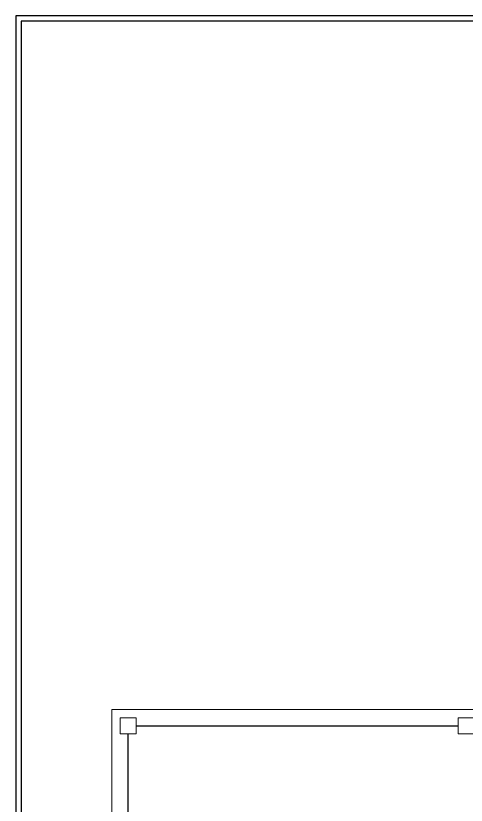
# Model space of a CAD drawing. Header units: millimetres. Extents: x -205382 to -191935, y -245869 to -242620.
# Drawn here: x -200704 to -199871, y -244258 to -242799 of the extents above; entities that cross this region are included whole.
import ezdxf

# ---------------------------------------------------------------- set-up
doc = ezdxf.new("R2010")
doc.units = ezdxf.units.MM
doc.header["$LTSCALE"] = 40
doc.layers.add('DIVAR 09', color=7, linetype='Continuous', lineweight=9)
doc.layers.add('DIVAR 30', color=7, linetype='Continuous', lineweight=30)

msp = doc.modelspace()

# ---------------------------------------------------------------- linework, layer by layer
for points in [[(-200703.6, -245739.3), (-196588.6, -245739.3), (-196588.6, -242799.3), (-200703.6, -242799.3)], [(-200693.6, -245729.3), (-196598.6, -245729.3), (-196598.6, -242809.3), (-200693.6, -242809.3)]]:
    msp.add_lwpolyline(points, close=True)
at = {"layer": 'DIVAR 09', "ltscale": 5}
for p, q in [((-199855.7, -244081), (-200525.7, -244081)), ((-200525.7, -244081), (-200525.7, -245041))]:
    msp.add_line(p, q, dxfattribs=at)
for points in [[(-200510.7, -244096), (-200510.7, -244126), (-200480.7, -244126), (-200480.7, -244096)], [(-199855.7, -244096), (-199855.7, -244126), (-199885.7, -244126), (-199885.7, -244096)]]:
    msp.add_lwpolyline(points, close=True, dxfattribs=at)
at = {"layer": 'DIVAR 30', "ltscale": 5}
for p, q in [((-200480.7, -244111), (-199885.7, -244111)), ((-200495.7, -244546), (-200495.7, -244126))]:
    msp.add_line(p, q, dxfattribs=at)

doc.saveas('drawing.dxf')
